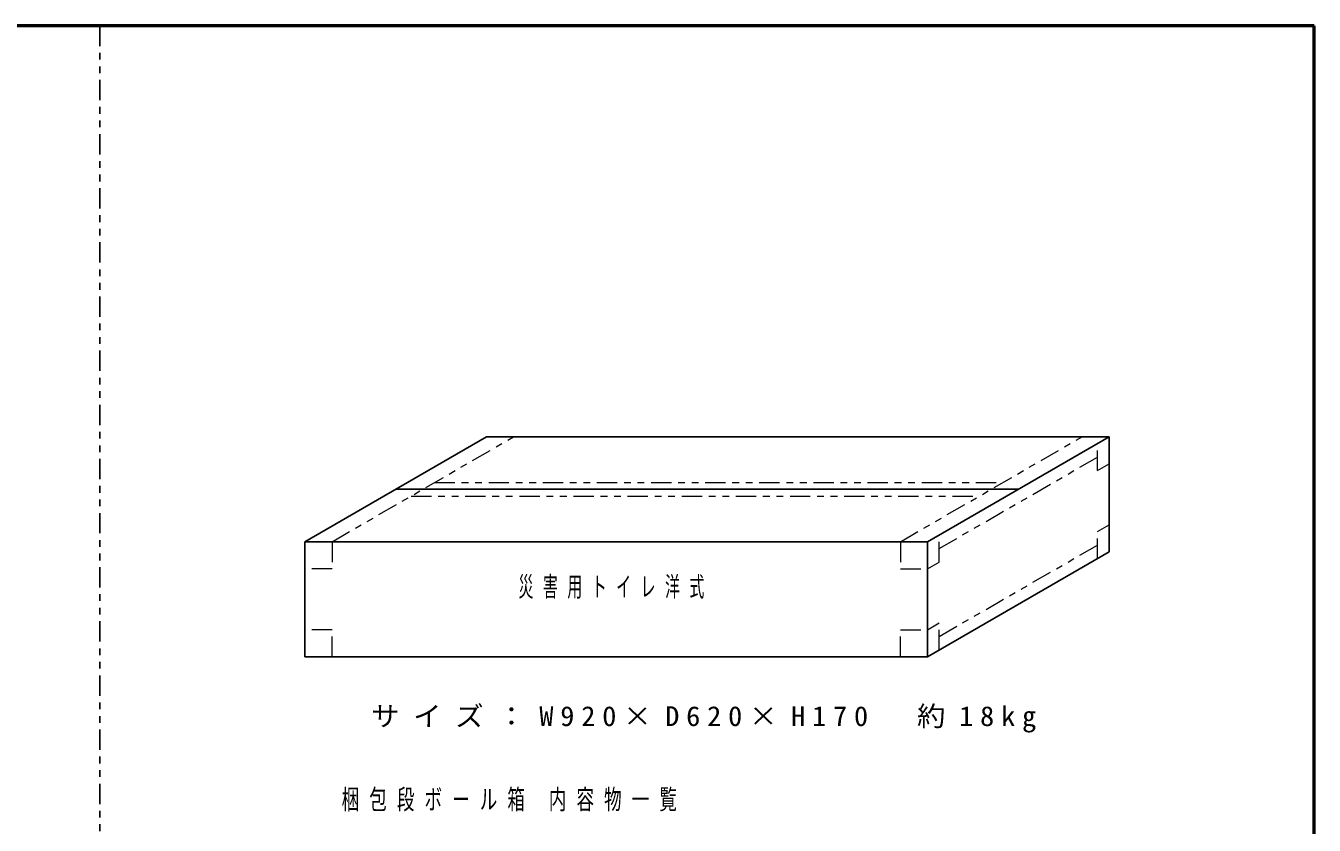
# Model space of a CAD drawing. Units: millimetres on the paper. Extents: x -385 to 0, y -297 to 267.
# Drawn here: x -190.4 to 0, y -148.1 to -30 of the extents above; entities that cross this region are included whole.
import ezdxf

# ---------------------------------------------------------------- set-up
doc = ezdxf.new("R2010")
doc.units = ezdxf.units.MM
doc.linetypes.add('USER3', pattern=[8, 3, -1, 1, -1, 1, -1])
doc.layers.add('LY_3', color=7, linetype='Continuous', lineweight=25)
doc.layers.add('LY_4', color=7, linetype='Continuous', lineweight=13)
doc.styles.add('ＭＳ ゴシック', font='')
doc.styles.get('ＭＳ ゴシック').set_extended_font_data('MS Gothic')

msp = doc.modelspace()

# ---------------------------------------------------------------- linework, layer by layer
at = {"layer": 'LY_3', "linetype": 'USER3'}
msp.add_line((-179.486, -30), (-179.486, -276), dxfattribs=at)
at = {"layer": 'LY_3'}
for p, q in [((-149.166, -106.242), (-122.319, -90.742)), ((-122.319, -90.742), (-30.319, -90.742)), ((-57.166, -106.242), (-30.319, -90.742)), ((-30.319, -90.742), (-30.319, -107.742)), ((-135.743, -98.492), (-43.743, -98.492)), ((-149.166, -123.242), (-149.166, -106.242)), ((-149.166, -106.242), (-57.166, -106.242)), ((-57.166, -123.242), (-57.166, -106.242)), ((-57.166, -123.242), (-30.319, -107.742)), ((-149.166, -123.242), (-57.166, -123.242))]:
    msp.add_line(p, q, dxfattribs=at)
at = {"layer": 'LY_3', "linetype": 'USER3', "lineweight": 13}
for p, q in [((-145.166, -106.242), (-118.319, -90.742)), ((-61.166, -106.242), (-34.319, -90.742)), ((-32.052, -95.742), (-32.052, -91.742)), ((-55.434, -107.242), (-32.052, -93.742)), ((-32.052, -95.742), (-30.319, -94.742)), ((-130.011, -97.492), (-46.011, -97.492)), ((-133.475, -99.492), (-49.475, -99.492)), ((-32.052, -104.742), (-30.319, -103.742)), ((-145.166, -106.242), (-145.166, -110.242)), ((-61.166, -106.242), (-61.166, -110.242)), ((-55.434, -109.242), (-55.434, -105.242)), ((-32.052, -108.742), (-32.052, -104.742)), ((-55.434, -120.242), (-32.052, -106.742)), ((-145.166, -110.242), (-149.166, -110.242)), ((-61.166, -110.242), (-57.166, -110.242)), ((-57.166, -110.242), (-55.434, -109.242)), ((-145.166, -119.242), (-149.166, -119.242)), ((-145.166, -123.242), (-145.166, -119.242)), ((-61.166, -123.242), (-61.166, -119.242)), ((-61.166, -119.242), (-57.166, -119.242)), ((-57.166, -119.242), (-55.434, -118.242)), ((-55.434, -122.242), (-55.434, -118.242))]:
    msp.add_line(p, q, dxfattribs=at)
at = {"layer": 'LY_4', "lineweight": 50}
for p, q in [((0, -30), (-385, -30)), ((0, -297), (0, -30))]:
    msp.add_line(p, q, dxfattribs=at)

# ---------------------------------------------------------------- texts
at = {"layer": 'LY_3', "char_height": 2.933, "style": 'ＭＳ ゴシック'}
for s, insert, attachment_point in [('\\T1.64;\\W0.55;災害用トイレ洋式', (-103.166, -111.409), 2), ('\\T1.48;\\W1.05;サイズ：W920×D620×H170\u3000約18kg', (-89.743, -130.549), 2), ('\\T1.57;\\W0.65;梱包段ボール箱\\~内容物一覧', (-143.743, -142.843), 1)]:
    msp.add_mtext(s, dxfattribs=dict(at, insert=insert, attachment_point=attachment_point))

doc.saveas('drawing.dxf')
